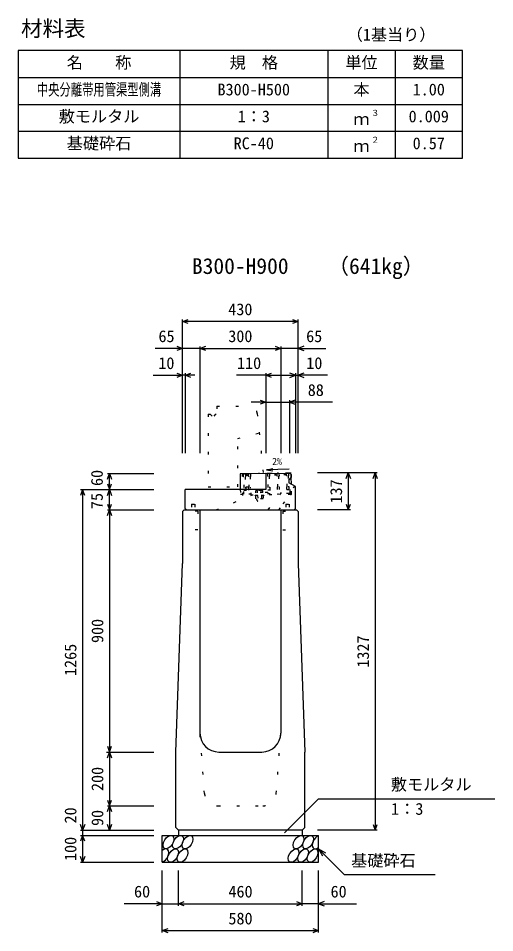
# Model space of a CAD drawing. Units: millimetres, scale not verified. Extents: x -12600 to 12600, y -5940 to 5940.
# Drawn here: x 4875 to 6645, y -780 to 2618 of the extents above; entities that cross this region are included whole.
import ezdxf
from ezdxf.enums import TextEntityAlignment as Align

# ---------------------------------------------------------------- set-up
doc = ezdxf.new("R2010")
doc.units = ezdxf.units.MM
doc.header["$LTSCALE"] = 40
doc.linetypes.add('DOTTED', pattern=[1.75, 0.25, -1.5])
for name, color, linetype, lineweight in [('0-0_DIM', 7, 'Continuous', 25), ('0-2_HATCH', 6, 'DOTTED', 25), ('0-3_HYO', 3, 'Continuous', 25), ('0-4_HYO2', 4, 'Continuous', 25), ('0-5_OUTLINE', 3, 'Continuous', 25), ('0-6_OUTLINE2', 4, 'DOTTED', 25), ('0-7_TXT', 7, 'Continuous', 25)]:
    doc.layers.add(name, color=color, linetype=linetype, lineweight=lineweight)
doc.styles.add('ＭＳ ゴシック', font='')
doc.styles.get('ＭＳ ゴシック').set_extended_font_data('MS Gothic')

msp = doc.modelspace()

# ---------------------------------------------------------------- linework, layer by layer
at = {"layer": '0-0_DIM'}
for p, q in [((5485, 1001.46), (5485, 1498.96)), ((5915, 1001.46), (5915, 1498.96)), ((5915, 1491.46), (5485, 1491.46)), ((5550, 1398.96), (5550, 1001.46)), ((5850, 1398.96), (5850, 1001.46)), ((5485, 1391.46), (5383.02, 1391.46)), ((5550, 1391.46), (5485, 1391.46)), ((5550, 1391.46), (5850, 1391.46)), ((5915, 1391.46), (5850, 1391.46)), ((5915, 1391.46), (6016.98, 1391.46)), ((5376.62, 1291.46), (5485, 1291.46)), ((5495, 1291.46), (5485, 1291.46)), ((5495, 1298.96), (5495, 1001.46)), ((5531.3, 1291.46), (5495, 1291.46)), ((5795, 1291.46), (5685, 1291.46)), ((5795, 1298.96), (5795, 1001.46)), ((5795, 1291.46), (5905, 1291.46)), ((5905, 1298.96), (5905, 1001.46)), ((5905, 1291.46), (5915, 1291.46)), ((6023.38, 1291.46), (5915, 1291.46)), ((5795, 1191.46), (5740, 1191.46)), ((5795, 1191.46), (5883, 1191.46)), ((5883, 1198.96), (5883, 1001.46)), ((6041.78, 1191.46), (5883, 1191.46)), ((5206.5, 926.46), (5379, 926.46)), ((5214, 866.46), (5214, 926.46)), ((6208.5, 928.46), (5986, 928.46)), ((6101, 928.46), (6101, 791.46)), ((6201, 928.46), (6201, -398.54)), ((5106.5, 866.46), (5379, 866.46)), ((5114, 866.46), (5114, -398.54)), ((5214, 791.46), (5214, 866.46)), ((5206.5, 791.46), (5379, 791.46)), ((6108.5, 791.46), (5986, 791.46)), ((5203.25, -108.54), (5375.75, -108.54)), ((5206.5, -108.54), (5379, -108.54)), ((5863.77, -409.35), (5990, -283.11)), ((5990, -283.11), (6644.81, -283.11)), ((5206.5, -308.54), (5379, -308.54)), ((5214, -308.54), (5214, -398.54)), ((5106.5, -398.54), (5379, -398.54)), ((5114, -398.54), (5114, -418.54)), ((6208.5, -398.54), (5986, -398.54)), ((5106.5, -418.54), (5379, -418.54)), ((5114, -418.54), (5114, -518.54)), ((5990, -468.54), (6085.76, -564.29)), ((5990, -468.54), (6015.98, -483.54)), ((5990, -468.54), (6005, -494.52)), ((5106.5, -518.54), (5379, -518.54)), ((5410, -779.9), (5410, -548.54)), ((5470, -679.9), (5470, -548.54)), ((5930, -679.9), (5930, -548.54)), ((5990, -779.9), (5990, -548.54)), ((6085.76, -564.29), (6423.31, -564.29)), ((5410, -672.4), (5268.21, -672.4)), ((5410, -672.4), (5470, -672.4)), ((5470, -672.4), (5930, -672.4)), ((5990, -672.4), (5930, -672.4)), ((5990, -672.4), (6131.79, -672.4)), ((5410, -772.4), (5990, -772.4))]:
    msp.add_line(p, q, dxfattribs=at)
for points in [[(5506.14, 1483.77), (5485, 1491.46), (5506.14, 1499.16)], [(5893.86, 1499.16), (5915, 1491.46), (5893.86, 1483.77)], [(5463.86, 1399.16), (5485, 1391.46), (5463.86, 1383.77)], [(5571.14, 1383.77), (5550, 1391.46), (5571.14, 1399.16)], [(5828.86, 1399.16), (5850, 1391.46), (5828.86, 1383.77)], [(5936.14, 1399.16), (5915, 1391.46), (5936.14, 1383.77)], [(5463.86, 1299.16), (5485, 1291.46), (5463.86, 1283.77)], [(5516.14, 1283.77), (5495, 1291.46), (5516.14, 1299.16)], [(5816.14, 1283.77), (5795, 1291.46), (5816.14, 1299.16)], [(5883.86, 1283.77), (5905, 1291.46), (5883.86, 1299.16)], [(5936.14, 1299.16), (5915, 1291.46), (5936.14, 1283.77)], [(5773.86, 1199.16), (5795, 1191.46), (5773.86, 1183.77)], [(5904.14, 1199.16), (5883, 1191.46), (5904.14, 1183.77)], [(5206.3, 905.32), (5214, 926.46), (5221.7, 905.32)], [(6093.3, 907.32), (6101, 928.46), (6108.7, 907.32)], [(6193.3, 907.32), (6201, 928.46), (6208.7, 907.32)], [(5206.3, 887.61), (5214, 866.46), (5221.7, 887.61)], [(5121.7, 845.32), (5114, 866.46), (5106.3, 845.32)], [(5206.3, 845.32), (5214, 866.46), (5221.7, 845.32)], [(5206.3, 812.61), (5214, 791.46), (5221.7, 812.61)], [(5206.3, 770.32), (5214, 791.46), (5221.7, 770.32)], [(5214, 791.46), (5214, -108.54), (5214, -308.54)], [(6093.3, 812.61), (6101, 791.46), (6108.7, 812.61)], [(5206.3, -87.39), (5214, -108.54), (5221.7, -87.39)], [(5206.3, -129.68), (5214, -108.54), (5221.7, -129.68)], [(5206.3, -287.39), (5214, -308.54), (5221.7, -287.39)], [(5206.3, -329.68), (5214, -308.54), (5221.7, -329.68)], [(5121.7, -377.39), (5114, -398.54), (5106.3, -377.39)], [(5221.7, -377.39), (5214, -398.54), (5206.3, -377.39)], [(6193.3, -377.39), (6201, -398.54), (6208.7, -377.39)], [(5121.7, -439.68), (5114, -418.54), (5106.3, -439.68)], [(5121.7, -497.39), (5114, -518.54), (5106.3, -497.39)], [(5388.86, -664.71), (5410, -672.4), (5388.86, -680.1)], [(5491.14, -680.1), (5470, -672.4), (5491.14, -664.71)], [(5908.86, -664.71), (5930, -672.4), (5908.86, -680.1)], [(6011.14, -664.71), (5990, -672.4), (6011.14, -680.1)], [(5431.14, -780.1), (5410, -772.4), (5431.14, -764.71)], [(5968.86, -764.71), (5990, -772.4), (5968.86, -780.1)]]:
    msp.add_lwpolyline(points, dxfattribs=at)
at = {"layer": '0-2_HATCH'}
for p, q in [((5709.24, 844.82), (5707.72, 924.8)), ((5878.69, 927.56), (5711.72, 924.38)), ((5730.39, 924.73), (5718.77, 922.04)), ((5730.5, 918.73), (5718.84, 918.51)), ((5737.39, 924.87), (5738.81, 849.88)), ((5888.68, 928.25), (5795, 926.46)), ((5801.04, 926.08), (5802.47, 851.09)), ((5836.37, 926.75), (5808.15, 920.21)), ((5836.48, 920.75), (5808.15, 920.21)), ((5871.69, 927.42), (5843.48, 920.89)), ((5871.81, 921.43), (5843.48, 920.89)), ((5885.54, 857.17), (5884.18, 928.16)), ((5889, 911.56), (5888.68, 928.25)), ((5890.15, 851.26), (5889.47, 886.63)), ((5881.12, 852.59), (5709.15, 849.31)), ((5713.15, 849.39), (5712.68, 874.39)), ((5712.87, 864.39), (5738.53, 864.88)), ((5802.38, 855.59), (5738.73, 854.38)), ((5760, 864.14), (5757.54, 862.22)), ((5757.7, 854.72), (5757.54, 862.22)), ((5783.94, 855.26), (5757.7, 854.72)), ((5757.94, 862.57), (5760, 864.14)), ((5781.25, 864.58), (5760, 864.14)), ((5763.94, 854.85), (5763.79, 862.35)), ((5777.69, 855.13), (5777.54, 862.63)), ((5783.37, 863.09), (5781.25, 864.58)), ((5783.94, 855.26), (5783.79, 862.76)), ((5802.18, 866.09), (5879.84, 867.57)), ((5839.13, 851.79), (5839.22, 847.29)), ((5879.65, 877.57), (5880.12, 852.57)), ((5887.21, 848.2), (5709.24, 844.82)), ((5754.46, 845.68), (5787.46, 846.31)), ((5757.37, 831.73), (5757.14, 844.23)), ((5785.08, 832.26), (5757.37, 831.73)), ((5764.06, 844.36), (5764.3, 831.86)), ((5777.92, 844.62), (5778.15, 832.13)), ((5784.84, 844.76), (5785.08, 832.26)), ((5787.46, 846.31), (5787.49, 844.81))]:
    msp.add_line(p, q, dxfattribs=at)
at = {"layer": '0-2_HATCH', "linetype": 'Continuous'}
msp.add_line((5889.47, 886.63), (5889, 911.56), dxfattribs=at)
msp.add_lwpolyline([(5795, 926.46), (5698.72, 924.63), (5699.82, 866.46)], dxfattribs=at)
at = {"layer": '0-2_HATCH'}
for points in [[(5712.68, 874.39), (5714.18, 874.41), (5713.41, 914.41), (5711.91, 914.38), (5711.72, 924.38)], [(5717.22, 924.48), (5716.71, 925.17), (5713.71, 925.12), (5713.22, 924.41)], [(5718.72, 924.51), (5718.91, 914.51), (5717.41, 914.48), (5718.18, 874.49), (5719.67, 874.52), (5719.87, 864.52)], [(5731.53, 864.74), (5731.34, 874.74), (5732.84, 874.77), (5732.08, 914.76), (5730.58, 914.73), (5730.39, 924.73)], [(5735.89, 924.84), (5735.37, 925.53), (5732.37, 925.47), (5731.89, 924.76)], [(5771.21, 925.51), (5770.7, 926.2), (5767.7, 926.14), (5767.21, 925.43)], [(5806.54, 926.18), (5806.03, 926.87), (5803.03, 926.82), (5802.54, 926.11)], [(5808.04, 926.21), (5808.23, 916.21), (5806.73, 916.18), (5807.49, 876.19), (5808.99, 876.22), (5809.18, 866.22)], [(5837.51, 866.76), (5837.32, 876.76), (5838.82, 876.79), (5838.06, 916.78), (5836.56, 916.75), (5836.37, 926.75)], [(5841.87, 926.86), (5841.35, 927.55), (5838.35, 927.49), (5837.87, 926.78)], [(5843.37, 926.88), (5843.56, 916.89), (5842.06, 916.86), (5842.82, 876.86), (5844.32, 876.89), (5844.51, 866.9)], [(5872.84, 867.43), (5872.65, 877.43), (5874.15, 877.46), (5873.39, 917.45), (5871.89, 917.43), (5871.69, 927.42)], [(5877.19, 927.53), (5876.68, 928.22), (5873.68, 928.16), (5873.19, 927.45)], [(5878.69, 927.56), (5878.88, 917.56), (5877.38, 917.53), (5878.15, 877.54), (5879.65, 877.57)], [(5737.58, 914.87), (5736.08, 914.84), (5736.84, 874.85), (5738.34, 874.87)], [(5801.99, 876.09), (5803.49, 876.12), (5802.73, 916.11), (5801.23, 916.08)], [(5699.82, 866.46), (5700.15, 849.64), (5709.14, 849.81)], [(5787.49, 844.81), (5754.49, 844.18), (5754.46, 845.68)]]:
    msp.add_lwpolyline(points, dxfattribs=at)
for centre, radius, start, end in [((5760.73, 859), 4.53, 47.57461, 134.78335), ((5771.04, 844.21), 19.53, 70.56972, 111.78823), ((5780.73, 859.41), 4.53, 47.57461, 134.78335), ((5881.04, 857.09), 4.5, 271.09113, 1.09113), ((5887.15, 851.2), 3, 271.09113, 1.09113), ((5771.23, 831.99), 11, 181.09113, 1.09113)]:
    msp.add_arc(centre, radius, start, end, dxfattribs=at)
at = {"layer": '0-2_HATCH', "linetype": 'Continuous'}
for centre in [(5432.89, -443.54), (5468.37, -443.54), (5503.84, -443.54), (5916.05, -443.54), (5951.52, -443.54), (5449.77, -493.54), (5485.25, -493.54), (5897.45, -493.54), (5932.93, -493.54), (5968.41, -493.54)]:
    msp.add_ellipse(centre, major_axis=(14.54, 23.54), ratio=0.5792, dxfattribs=at)
for centre, start_param, end_param in [((5987, -443.54), 0.6666252, 4.1103269), ((5414.3, -493.54), 3.7419964, 7.318141)]:
    msp.add_ellipse(centre, major_axis=(14.54, 23.54), ratio=0.5792, start_param=start_param, end_param=end_param, dxfattribs=at)
at = {"layer": '0-3_HYO'}
for p, q in [((5475, 2498.36), (5475, 2098.36)), ((6025, 2498.36), (6025, 2098.36)), ((6275, 2498.36), (6275, 2098.36)), ((4875, 2398.36), (6525, 2398.36))]:
    msp.add_line(p, q, dxfattribs=at)
msp.add_lwpolyline([(4875, 2098.36), (6525, 2098.36), (6525, 2498.36), (4875, 2498.36)], close=True, dxfattribs=at)
at = {"layer": '0-4_HYO2'}
for p, q in [((4875, 2298.36), (6525, 2298.36)), ((4875, 2198.36), (6525, 2198.36))]:
    msp.add_line(p, q, dxfattribs=at)
at = {"layer": '0-5_OUTLINE', "linetype": 'DOTTED'}
for p, q in [((5613, 1176.46), (5610, 1146.46)), ((5613, 1176.46), (5732.85, 1176.46)), ((5580, 1146.46), (5580, 876.46)), ((5608, 1146.46), (5598, 1136.46)), ((5608, 1146.46), (5610, 1146.46)), ((5762.7, 1149.45), (5790, 876.46)), ((5580, 876.46), (5790, 876.46))]:
    msp.add_line(p, q, dxfattribs=at)
at = {"layer": '0-5_OUTLINE'}
for p, q in [((5795, 926.46), (5883.14, 928.14)), ((5795, 926.46), (5795, 866.46)), ((5883.14, 928.14), (5889, 922.4)), ((5889, 922.4), (5889, 911.56)), ((5880, 901.56), (5889, 911.56)), ((5880, 901.56), (5880, 891.56)), ((5905, 878.56), (5880, 891.56)), ((5495, 796.46), (5495, 866.46)), ((5795, 866.46), (5495, 866.46)), ((5905, 796.46), (5905, 878.56)), ((5485, 785.46), (5491, 791.46)), ((5485, 785.46), (5485, 591.46)), ((5491, 791.46), (5909, 791.46)), ((5495, 796.46), (5500, 791.46)), ((5550, 791.46), (5550, -38.54)), ((5850, 791.46), (5850, -38.54)), ((5900, 791.46), (5905, 796.46)), ((5909, 791.46), (5915, 785.46)), ((5915, 785.46), (5915, 591.46)), ((5460, -108.54), (5485, 591.46)), ((5915, 591.46), (5940, -108.54)), ((5460, -388.54), (5460, -108.54)), ((5620, -108.54), (5780, -108.54)), ((5460, -388.54), (5470, -398.54)), ((5930, -398.54), (5470, -398.54)), ((5470, -398.54), (5470, -418.54)), ((5930, -398.54), (5930, -418.54)), ((5410, -418.54), (5990, -418.54)), ((5410, -518.54), (5410, -418.54)), ((5990, -518.54), (5990, -418.54)), ((5410, -518.54), (5990, -518.54))]:
    msp.add_line(p, q, dxfattribs=at)
at = {"layer": '0-5_OUTLINE', "linetype": 'DOTTED'}
msp.add_lwpolyline([(5580, 1146.46), (5588, 1146.46), (5598, 1136.46)], dxfattribs=at)
at = {"layer": '0-5_OUTLINE'}
msp.add_lwpolyline([(5930, -398.54), (5940, -388.54), (5940, -108.54)], dxfattribs=at)
at = {"layer": '0-5_OUTLINE', "linetype": 'DOTTED'}
msp.add_arc((5732.85, 1146.46), 30, 5.71059, 90, dxfattribs=at)
at = {"layer": '0-5_OUTLINE'}
for centre, start, end in [((5620, -38.54), 180, 270), ((5780, -38.54), 270, 0)]:
    msp.add_arc(centre, 70, start, end, dxfattribs=at)
at = {"layer": '0-6_OUTLINE2'}
for p, q in [((5803.79, 791.62), (5880, 891.56)), ((5842.8, 791.46), (5890.12, 852.76)), ((5901.33, 880.47), (5844.19, 791.62)), ((5609.88, 791.46), (5741.23, 845.42)), ((5542, 786.96), (5486.5, 786.96)), ((5519, 811.96), (5531, 811.96)), ((5519, 811.96), (5519, 786.96)), ((5531, 811.96), (5531, 786.96)), ((5542, 786.96), (5542, 716.96)), ((5858, 786.96), (5858, 716.96)), ((5858, 786.96), (5913.5, 786.96)), ((5869, 811.96), (5881, 811.96)), ((5869, 811.96), (5869, 786.96)), ((5881, 811.96), (5881, 786.96)), ((5542, 716.96), (5486.5, 716.96)), ((5858, 716.96), (5913.5, 716.96)), ((5566.57, -262.23), (5550, -38.54)), ((5833.43, -262.23), (5850, -38.54)), ((5616.43, -308.54), (5783.57, -308.54))]:
    msp.add_line(p, q, dxfattribs=at)
msp.add_lwpolyline([(5690, 876.46), (5690, 1056.25), (5769.61, 1076.38)], dxfattribs=at)
for centre, start, end in [((5616.43, -258.54), 184.23639, 270), ((5783.57, -258.54), 270, 355.76361)]:
    msp.add_arc(centre, 50, start, end, dxfattribs=at)
at = {"layer": '0-7_TXT'}
msp.add_line((5796.72, 940.4), (5820.44, 936.72), dxfattribs=at)
msp.add_lwpolyline([(5881.28, 942.14), (5796.72, 940.4), (5820.27, 945.05)], dxfattribs=at)

# ---------------------------------------------------------------- texts
at = {"layer": '0-0_DIM', "style": 'ＭＳ ゴシック'}
for s, p in [('430', (5655, 1501.46)), ('65', (5395.68, 1401.46)), ('300', (5655, 1401.46)), ('65', (5944.32, 1401.46)), ('10', (5395.16, 1301.46)), ('110', (5687.5, 1301.46)), ('10', (5944.84, 1301.46)), ('88', (5950.19, 1201.46)), ('敷モルタル', (6258.94, -264.38)), ('1：3', (6259.94, -355.07)), ('基礎砕石', (6111.32, -547.12)), ('60', (5305, -662.4)), ('460', (5655.53, -662.4)), ('60', (6035, -662.4)), ('580', (5655.53, -762.4))]:
    msp.add_text(s, height=43.99, dxfattribs=at).set_placement(p, align=Align.BOTTOM_LEFT)
for s, p in [('60', (5202.16, 880.08)), ('137', (6091, 814.96)), ('75', (5202.16, 794.32)), ('900', (5204, 296.46)), ('1327', (6191, 204.96)), ('1265', (5104, 173.96)), ('200', (5204, -253.54)), ('20', (5104, -374.22)), ('90', (5204, -383.54)), ('100', (5104, -513.54))]:
    msp.add_text(s, height=43.99, rotation=90, dxfattribs=at).set_placement(p, align=Align.BOTTOM_LEFT)
at = {"layer": '0-7_TXT', "style": 'ＭＳ ゴシック'}
for s, height, p in [('材料表', 58.65, (4885, 2533.36)), ('（1基当り）', 43.99, (6095, 2522.36)), ('名\u3000\u3000称', 43.99, (5055, 2418.36)), ('規\u3000格', 43.99, (5660, 2418.36)), ('単位', 43.99, (6090, 2418.36)), ('数量', 43.99, (6340, 2418.36)), ('本', 43.99, (6120, 2318.36)), ('B300-H500', 43.99, (5615, 2318.36)), ('1.00', 43.99, (6340, 2318.36)), ('敷モルタル', 43.99, (5025, 2218.36)), ('３', 21.99, (6185.54, 2248.73)), ('1：3', 43.99, (5690, 2218.36)), ('ｍ', 43.99, (6120, 2208.36)), ('0.009', 43.99, (6325, 2218.36)), ('基礎砕石', 43.99, (5055, 2118.36)), ('RC-40', 43.99, (5675, 2118.36)), ('２', 21.99, (6185.54, 2148.73)), ('0.57', 43.99, (6340, 2118.36)), ('ｍ', 43.99, (6120, 2108.36)), ('（641kg）', 58.65, (6023.7, 1650.44)), ('B300-H900', 58.65, (5520, 1650.44)), ('2%', 26.39, (5818.18, 950.21))]:
    msp.add_text(s, height=height, dxfattribs=at).set_placement(p, align=Align.BOTTOM_LEFT)
at = {"layer": '0-7_TXT', "style": 'ＭＳ ゴシック', "width": 0.7}
msp.add_text('中央分離帯用管渠型側溝', height=43.99, dxfattribs=at).set_placement((4944, 2318.36), align=Align.BOTTOM_LEFT)

doc.saveas('drawing.dxf')
